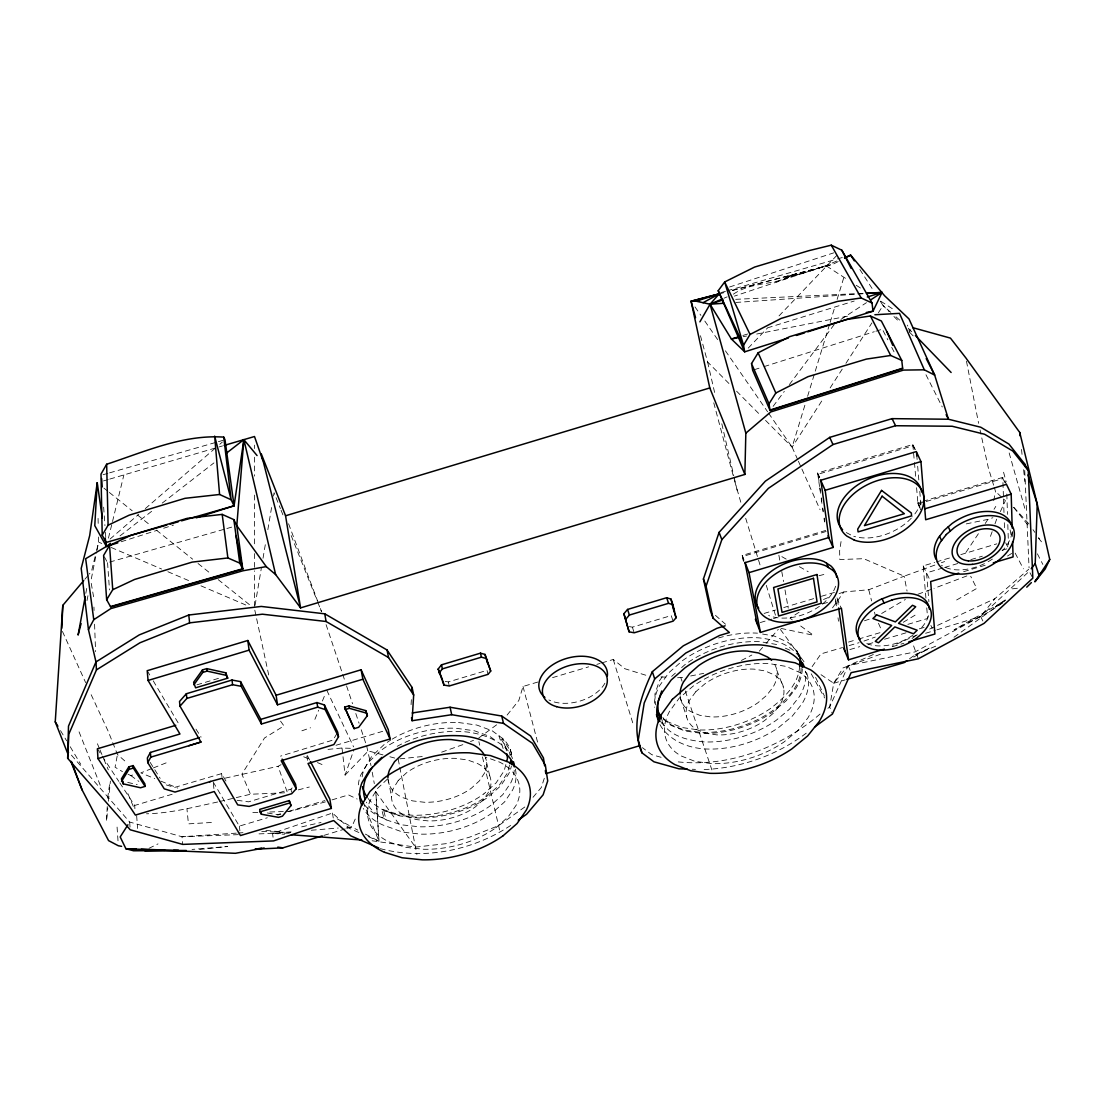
<?xml version="1.0" encoding="UTF-8"?>
<svg xmlns="http://www.w3.org/2000/svg" width="1105" height="1105" viewBox="0 0 1105 1105"><rect width="100%" height="100%" fill="white"/><g stroke="black" fill="none" stroke-linecap="round" stroke-linejoin="round"><path stroke-width="0.75" stroke-dasharray="5 3.75" d="M799.633 666.453C798.542 684.423 783.956 698.084 770.517 708.457A78.662 48.551 -19.2 0 1 698.526 729.922L681.868 727.504L668 721.897L662.834 717.587M801.125 667.793C800.863 686.316 785.807 700.501 772.105 711.054A78.165 48.137 -19.3 0 1 700.556 732.366L684.009 729.977L670.238 724.438L663.207 718.568M107.24 806.526L106.494 821.388L107.793 807.948M107.641 798.252L109.851 782.34M411.074 704.645L411.585 696.067M108.442 801.222L110.39 781.069M841.057 541.561L839.634 550.884L839.786 559.544L863.723 558.688L904.152 576.188L934.899 565.069M255.062 605.347L261.305 568.371M263.018 558.274L265.559 543.149M267.838 529.709L272.092 504.488M273.515 496.09L274.081 492.72L280.408 508.604M880.492 654.215L843.018 667.931L833.695 683.249L829.662 707.02L832.466 713.996M85.817 593.344L87.046 586.672M117.171 756.096L115.058 767.215L122.462 771.622M86.991 600.595L88.331 593.91M91.314 578.868L96.618 552.141M96.95 550.47L98.621 542.127L98.497 537.03M993.727 500.689L995.536 491.532L994.086 486.766M95.044 556.782L91.466 571.451L89.27 574.048M96.632 550.262L98.621 542.127L101.771 543.467M108.442 538.149L112.102 523.176M112.517 521.505L123.884 474.929M505.841 764.536L504.184 770.765L496.104 782.879L483.866 793.901M509.516 765.268L507.444 772.989L499.391 785.02L487.222 795.959A77.944 47.874 -12.4 0 1 416.06 817.161L398.297 815.159L383.642 810.379L386.128 819.855L401.557 824.827L419.334 826.802A78.054 47.625 -12.5 0 0 490.592 805.559L502.803 794.661L510.883 782.658A73.745 44.96 -12.5 0 0 514.226 770.365M537.79 682.047L523.024 686.467L518.825 700.473L505.289 717.338M797.7 459.652L792.105 447.152L805.614 402.842M807.617 396.267L829.62 324.055M830.131 322.411L835.131 306.002M837.134 299.427L844.634 274.814M544.295 778.307L541.257 787.575L531.381 799.219M342.025 748.057L345.105 775.102L353.78 749.991M910.423 329.732L909.608 332.08L907.509 325.132M990.453 536.367L992.152 531.685M994.97 523.88L997.221 517.637M314.884 719.369L318.654 710.197M322.411 701.012L325.547 693.36M346.832 828.432L351.749 826.941L356.625 815.932M873.337 654.491L848.198 665.666L829.662 707.02L826.913 709.037M1000.357 511.615L1005.398 500.662L995.536 491.532M336.956 733.485L333.102 740.019L280.518 756.138M994.044 509.281L995.785 506.408M765.544 420.383L792.105 447.152L823.653 398.021M830.159 387.91L842.217 369.125M845.933 363.338L871.914 322.881M878.406 312.77L883.047 305.546L880.271 301.223M965.908 552.445L979.693 531.767M985.218 523.494L987.967 519.364L992.884 517.72M812.134 666.619L820.987 653.884L842.521 647.544M662.199 676.882L659.395 680.818L654.934 694.023L655.472 704.838M832.521 607.847L843.889 591.962L868.751 589.739L904.152 576.188L907.053 591.092M773.113 406.364L784.301 391.391M789.384 384.581L835.256 323.143M821.015 674.699L833.695 683.249L848.198 665.666L915.189 651.853L980.646 616.493L994.818 598.73L1028.7 569.282M84.85 579.269L88.165 575.36M759.328 651.149L764.909 644.74M766.027 643.455L778.293 629.353M237.174 800.296L248.597 801.829L291.043 789.15L295.56 784.205M748.223 348.116L767.188 328.282M779.025 315.892L839.441 252.672M345.105 775.102L368.31 750.917L383.242 754.964M387.427 779.094L377.551 788.404L369.954 800.904A74.56 44.752 -12.5 0 0 390.327 842.493L405.88 847.383L423.809 849.275A78.842 47.391 -12.5 0 0 495.786 827.838M936.943 629.822L980.646 616.493L1029.211 571.285L1032.111 576.782M495.786 827.838L508.134 816.927L516.325 804.951A74.546 44.766 -12.6 0 0 499.764 762.174L485.758 757.132M671.633 676.398L675.376 673.097M681.619 667.6L685.349 664.298A78.11 47.667 -19.2 0 1 760.779 641.77L777.782 644.698M110.058 539.06L138.788 514.239M145.321 508.604L214.55 448.81M219.771 444.293L222.381 442.041M120.031 535.884L154.051 509.446M162.214 503.107L213.928 462.912M912.026 638.552L917.164 634.574M496.615 724.811L478.134 738.471L479.708 745.171M820.034 714.079C780.793 747.588 728.706 767.74 676.771 761.732M806.222 733.168C776.58 755.64 739.121 768.666 702.034 769.591M954.002 637.24L1005.716 599.987M909.526 658.76L914.94 654.892L929.07 648.193L912.923 657.544M524.806 806.995L498.576 825.642L469.915 837.038L448.533 843.391L415.452 847.121L372.15 840.767M380.355 848.654C425.19 860.602 474.819 849.994 512.748 824.054M1004.984 600.056L995.398 606.783L1003.879 601.41M799.067 612.225L789.992 618.206L792.741 620.209M840.919 319.414L866.444 302.673M1002.87 602.833L988.809 612.046L954.085 629.822L1004.873 600.719M1007.484 556.036L1011.655 553.439M903.282 622.267L916.114 614.546M881.638 613.496L905.382 599.476M956.64 599.974L976.751 588.44L970.687 576.258M225.31 778.127L278.073 766.304L284.082 763.03M733.375 294.179C752.395 281.015 776.332 285.946 795.655 273.971L783.97 278.584L800.669 273.336L795.144 275.891L788.929 275.822M732.201 290.518L833.087 264.219L838.944 261.181M741.386 660.459L751.856 655.03M823.487 599.476L831.167 596.355M148.995 848.308L158.015 843.889M776.622 282.051L791.277 275.117M917.247 634.836L892.191 646.107M929.65 629.063L994.818 598.73M724.037 298.198L727.159 296.858M836.747 261.042L825.946 265.642L734.411 296.112M914.94 654.892L937.137 645.582M462.843 744.646L439.541 752.906M470.481 741.566L473.548 740.322M151.772 768.555L140.832 772.878L154.686 778.583M153.333 767.934L168.968 761.759M966.861 575.926L934.029 588.385M917.979 594.214L932.427 588.965M941.377 562.721L944.609 561.561M301.886 730.806L310.56 727.767M863.958 641.052L875.257 637.088M839.109 593.606L843.889 591.962M358.89 832.507L349.594 828.446L332.453 813.045L272.534 833.377L255.448 834.013M864.455 620.789L870.878 618.62M729.59 286.996L833.681 252.865M121.149 541.768L157.145 530.303M163.692 528.218L173.513 525.096M754.273 369.705L762.45 367.109M764.094 366.598L874.29 331.721M875.892 331.224L882.329 329.18M742.864 335.478L747.767 333.959M767.423 327.881L854.206 301.043M925.603 633.276L935.327 630.32M323.862 835.408L345.188 828.93M325.409 801.899L290.09 811.319L285.007 811.484M331.997 799.896L348.489 794.909L357.136 799.026M819.551 486.573L817.645 473.064L912.799 444.5L916.335 451.572M818.998 481.007L818.045 474.266L913.034 445.757L916.57 452.815M196.925 684.838L220.986 677.614M743.182 560.456L742.215 555.456L825.725 530.441M916.584 487.719L917.965 503.977L920.645 509.488L917.868 502.83L921.128 501.85M922.758 501.366L1002.732 477.401L1006.475 484.349M826.098 531.491L742.74 556.478L743.693 561.464M917.965 503.977L924.484 502.015M926.114 501.532L1002.801 478.562L1002.732 477.401M445.218 681.412L448.34 681.937L487.043 670.362L488.023 674.368M629.394 626.604L632.378 627.184L671.205 615.568L673.111 621.148M764.108 613.427L775.558 610.015M783.735 607.57L814.813 598.275M821.36 596.313L834.441 592.404M925.921 598.095L923.2 565.87L934.65 562.445M936.28 561.948L951.004 557.555M960.811 554.613L996.793 543.853M552.555 677.627L588.647 666.84M596.852 664.395L600.126 663.414M601.769 662.917L613.261 659.478L624.947 668.76L647.641 675.79M119.754 782.796L134.672 805.462L172.283 794.219M335.975 745.281L383.366 731.109M760.309 622.543L771.801 619.118M773.445 618.62L776.732 617.64M822.686 603.896L829.247 601.935M942.938 567.956L926.529 572.86L928.918 601.673M944.582 567.459L957.717 563.536M970.839 559.613L982.331 556.188M1002.028 550.29L1008.589 548.329M963.629 571.686L988.353 564.31M848.516 642.074L856.762 639.615M858.405 639.118L881.486 632.226M907.868 624.353L927.648 618.455L926.639 606.576M213.182 781.995L239.329 826.112L267.313 817.769M277.189 814.813L280.477 813.833M288.709 811.374L324.925 800.573M280.794 814.164L278.17 814.938L265.739 812.658M849.828 649.588L859.759 646.632M868.019 644.16L874.649 642.185M884.566 639.229L906.072 632.806M919.305 628.856L924.277 627.378M892.522 646.66L903.931 643.262M849.137 645.596L859.082 642.682M103.497 480.924L108.207 479.542M109.782 479.073L217.561 447.373M219.204 446.89L222.492 445.923M833.695 683.249L845.159 679.893M720.695 292.687L725.626 291.25M727.27 290.781L835.836 259.399M837.48 258.915L842.411 257.493M792.023 275.863L824.648 266.416L801.305 273.847L800.034 272.838M103.041 474.722L107.986 473.313M109.63 472.829L216.76 442.138M218.403 441.668L225.006 439.776M104.395 556.892L107.558 562.68L225.199 528.991M226.857 528.522L231.829 527.085M225.945 781.042L221.622 773.624L174.59 787.423L163.844 784.191M732.712 290.256L833.087 264.219M128.014 774.232L130.777 775.544L133.65 774.785M719.148 293.93L725.681 292.217M810.103 271.043L825.946 265.642L847.576 279.675M298.364 789.854L309.317 787.022M818.985 575.719L827.092 573.675M217.616 801.995C194.162 807.037 170.598 813.308 146.495 813.791M219.26 801.608L250.504 794.246L287.411 792.686L278.073 766.304M301.706 826.858L321.03 822.465M966.281 523.894L987.967 519.364M677.572 677.738L684.175 677.268M690.694 675.97L703.747 673.359M743.195 336.694L746.566 336.031M756.69 334.042L851.112 315.478M1012.387 588.827L1018.769 588.095M199.618 849.441L227.699 846.513L192.049 849.427M399.858 758.831L423.339 756.428M327.992 749.397L341.597 748.044L351.252 748.334M291.071 831.872L272.534 833.377L273.543 840.919M311.292 830.228L338.268 828.032M346.694 827.355L351.749 826.941L357.813 830.117M735.847 302.452L863.115 293.737M236.29 833.142L181.994 836.747L129.672 822.051L68.413 751.704M237.989 833.018L244.771 832.576M211.414 822.479L188.43 823.86L186.938 808.667M735.681 299.331L856.209 293.654M857.936 293.571L863.102 293.336M238.362 834.648L181.994 836.747L182.712 844.4M252.824 812.576L257.907 812.41M269.758 812.009L283.308 811.54M289.303 833.198L272.534 833.377L284.551 834.275M692.186 769.26L695.473 769.37M261.733 831.443L290.767 832.59M660.928 676.895L669.257 677.324M265.877 830.421L279.22 831.609M458.492 722.518L476.78 725.046L492.167 730.764L503.59 739.204A73.455 45.043 -12.5 0 1 511.933 756.373M762.588 634.049L774.453 636.121L788.072 642.392L797.409 651.48A73.69 45.277 -19.3 0 1 800.835 658.304M781.028 628.413L813.391 635.237L798.252 624.215M127.724 782.423L137.186 784.564M389.885 756.759L398.173 758.997L399.485 765.655M661.108 757.312L651.715 754.66L642.406 747.671M512.527 758.555A73.745 44.96 -12.5 0 0 505.772 748.057C493.272 737.09 476.973 732.311 460.523 731.469A77.875 47.405 -12.5 0 0 395.397 747.339M160.847 781.125L177.781 788.1M303.682 756.773L311.32 759.991M317.425 762.574L323.516 765.157M111.218 547.5L161.592 569.02M167.891 571.713L191.51 581.81M200.958 585.843L248.197 606.023M368.172 836.554L379.015 841.278L375.797 791.774L415.452 847.121M785.365 648.165L791.429 650.942M365.382 834.109L379.015 841.278L375.797 791.774M846.278 532.541L852.328 535.801M337.149 818.805L351.749 826.941M786.18 559.116L778.832 554.917L780.006 561.575M799.398 566.685L808.211 571.727M386.128 819.855L374.112 812.147A73.759 44.946 -12.4 0 1 366.363 802.161M856.237 285.283L860.56 288.101M880.754 301.195L895.174 310.546M130.777 775.544L138.871 781.401M494.308 739.646L490.109 736.552L474.528 730.806L456.006 728.264A78.483 47.888 -12.4 0 0 380.424 750.848L368.158 762.574L360.644 775.213A74.394 45.429 -12.3 0 0 358.31 786.304M103.953 488.148L107.986 491.38M109.326 492.457L132.186 510.759M137.559 515.054L150.998 525.828M156.371 530.124L192.671 559.199M198.044 563.495L211.483 574.269M218.21 579.642L250.462 605.485M661.867 721.841C669.989 736.579 688.719 740.53 704.244 741.911A78.289 47.888 -19.2 0 0 775.89 720.557L789.495 709.217L799.357 696.661A73.98 45.194 -19.3 0 0 805.31 671.205L808.114 678.249M663.622 719.175L671.122 725.446L684.851 730.971L701.357 733.347A77.972 47.971 -19.3 0 0 772.727 712.076L786.249 700.736L796.07 688.18A73.69 45.277 -19.3 0 0 802.313 668.857M890.81 312.328L883.047 305.546L889.097 311.638M895.989 316.845L901.169 321.375M124.741 760.875L117.475 754.508L108.29 731.482L89.85 691.882M715.46 615.347L725.515 624.228M893.931 316.5L899.981 322.591M909.664 332.343L914.498 337.218M700.46 335.727L707.601 361.984L729.328 383.891M736.579 391.184L760.723 415.521M1013.768 507.292L1029.211 524.253M908.269 328.213L911.846 331.901M661.094 722.587L663.276 724.548L661.771 719.99M1013.699 507.444L1028.7 526.008M1038.341 537.928L1041.559 541.906L1038.714 537.831M780.406 629.436L806.208 664.754M280.56 721.151L283.957 725.902L264.496 738.002L241.857 774.191L250.504 794.246M1033.009 529.682L1034.915 532.403M695.004 306.914L700.902 315.408M704.824 321.072L718.554 340.906M725.419 350.824L767.588 411.737M768.569 413.16L792.105 447.152M97.378 748.803L118.815 781.387M195.972 729.134L201.096 737.09M859.897 269.523L872.867 289.69M150.128 762.34L160.184 778.362M60.526 730.626L66.673 740.861M70.195 746.718L80.734 764.273M147.214 670.694L149.797 675.045M153.236 680.846L179.01 724.341M811.236 673.815L824.634 697.959M1005.039 482.733L1002.801 478.562L1003.451 497.25M1015.177 553.135L1023.396 568.813M1005.688 542.804L1007.87 546.947M309.662 760.074L306.568 754.066L307.535 760.351M1037.388 553.826L1042.858 564.42M883.116 330.699L887.812 339.801M891.721 347.371L895.63 354.954M925.962 374.761L942.247 406.971M980.646 616.493L984.044 623.386M917.868 502.83L921.308 509.861M799.329 656.95C790.047 643.939 773.845 639.367 758.638 637.847A78.704 48.164 -19.2 0 0 682.628 660.555L668.815 672.765L659.354 686.025A74.532 45.664 -19.1 0 0 654.63 707.297M923.2 565.87L930.659 581.548M815.601 677.393L824.482 696.109M326.804 690.293L353.6 746.883M930.893 625.402L932.233 628.275M62.446 631.425L85.638 682.6M918.324 658.787L912.882 644.008M798.39 461.213L801.18 467.47M801.885 469.031L820.034 509.654M817.645 473.064L820.835 480.233M818.045 474.266L819.344 477.194M878.475 623.275L881.942 631.121M837.01 597.888L841.209 608.275M127.945 793.721L134.548 809.399M848.198 665.666L851.126 672.669M97.433 743.762L99.353 748.375M99.989 749.908L103.193 757.588M103.829 759.121L108.318 769.881M362.896 801.774L379.015 841.278M800.793 660.017L797.271 651.342L801.374 661.522M800.421 659.644L796.885 650.969L799.937 658.539M281.043 510.192L282.949 514.944M291.181 535.594L317.149 600.678M317.784 602.266L321.583 611.797L319.235 605.374M79.063 731.842L100.251 785.241M742.215 555.456L744.452 561.23M776.801 670.196L783.666 688.111M288.571 523.77L318.641 603.772M505.759 748.057L502.264 738.223L509.032 748.762L510.013 755.544M680.915 677.918L682.006 681.177M685.307 690.984L711.882 769.909M326.086 624.629L345.478 682.641M346.556 685.86L352.536 703.747M355.796 713.512L359.07 723.264M361.238 729.77L366.142 744.411M366.68 746.041L371.004 765.627M680.639 698.899L686.675 717.035M660.873 716.606L663.898 725.723M632.378 627.184L634.187 632.792M734.535 480.634L741.193 503.604M745.695 518.273L760.212 565.553M766.276 585.305L776.373 618.206M613.261 659.478L633.759 726.165M993.602 485.178L988.298 467.705L980.038 429.914M1009.169 452.967L1024.86 508.549M1003.575 472.236L1006.158 481.918M713.761 402.842L734.093 478.976M523.024 686.467L537.638 742.422M868.751 589.739L871.61 600.954M874.483 612.184L875.713 616.991M510.33 749.715L512.154 757.077M503.134 748.541L498.908 735.75L505.731 746.358L506.394 750.834M489.722 775.779L485.344 757.174A48.275 29.6 -12.5 0 1 484.529 773.044L479.308 780.986L471.324 788.238A51.037 31.299 -12.4 0 1 424.279 802.258L412.579 800.89L402.482 797.52A48.289 29.586 -12.4 0 1 388.021 779.633M482.457 756.911L500.275 832.894M707.601 361.984L715.28 395.383M721.814 423.768L733.734 475.537M734.121 477.208L737.187 490.565M448.34 681.937L449.252 685.97M268.695 674.962L254.495 608.703L254.495 570.829M1010.094 529.875L1011.766 538.273M399.803 767.312L416.889 854.441M966.474 361.224L978.602 423.339M388.242 779.619L391.529 796.898M912.799 444.5L914.305 460.868M372.205 772.16L374.305 783.611M781.774 571.561L783.528 581.562M785.006 589.89L788.224 608.206M91.245 583.371L93.566 596.755M332.453 813.045L333.42 819.026M291.043 789.15L291.485 792.188M837.466 599.49L838.405 606.258M819.938 487.733L820.421 491.103M821.36 497.83L821.83 501.2M822.783 507.941L823.253 511.297M824.206 518.038L824.675 521.394M835.587 599.007L836.761 607.349M819.786 488.258L820.974 496.684M821.208 498.383L822.396 506.808M822.631 508.507L823.115 511.877M824.054 518.618L824.537 522.002M835.629 600.871L836.582 607.653M838.018 617.819L838.502 621.203M239.329 826.112L239.896 830.836M221.622 773.624L221.967 776.705M213.348 783.583L214.232 791.525M1021.517 449.404L1022.387 457.843M1023.617 469.666L1024.846 481.504M914.457 462.539L915.879 479.335M916.846 456.172L917.122 459.528M917.675 466.241L918.932 481.338M919.774 491.407L920.879 504.833M136.647 815.697L137.614 828.474M134.672 805.462L134.907 808.667M129.672 822.051L130.224 829.786M103.649 507.14L104.947 525.635M105.417 532.361L105.776 537.403M107.558 562.68L109.478 589.918M117.075 827.079L118.111 842.355M1024.722 470.426L1029.059 567.86M93.939 607.046L94.063 610.471M94.574 624.201L95.583 651.646M1003.506 498.949L1003.975 512.54M1004.321 522.72L1004.625 531.215M1006.821 494.004L1007.484 514.378M1007.815 524.557L1008.478 544.931M1012.318 531.464L1012.47 536.56M98.069 518.383L98.262 526.864M254.495 445.122L254.495 448.575M254.495 457.18L254.495 476.117M254.495 495.068L254.495 545M254.495 553.605L254.495 569.103M928.587 615.678A38.509 23.426 -23.1 0 1 920.134 629.132M912.992 635.085A38.509 23.426 -23.1 0 1 866.292 643.317M921.031 501.725A44.683 28.951 -24.7 0 1 912.495 516.85M911.321 518.135A44.683 28.951 -24.7 0 1 853.737 536.27M835.601 586.216A42.584 27.128 -21.8 0 1 768.638 615.499M1012.028 532.32A41.493 25.595 -25.6 0 1 1002.553 550.525M992.387 559.102A41.493 25.595 -25.6 0 1 985.812 562.956M984.458 563.633A41.493 25.595 -25.6 0 1 941.515 565.263M515.344 769.135A73.994 44.891 -12.6 0 1 512.651 789.951L504.543 801.94L492.291 812.852A78.317 47.556 -12.5 0 1 420.798 834.151L402.966 832.203L382.592 824.883A74.643 45.36 -12.4 0 1 363.269 808.418M364.581 804.882A74.394 45.429 -12.3 0 0 381.225 817.465L384.043 818.515L381.543 809.026L394.375 813.211L412.262 815.241A78.455 48.275 -12.3 0 0 483.866 793.901M718.54 637.986A77.792 47.75 -19.2 0 1 757.491 633.165M680.128 695.749A48.427 29.752 -19.2 0 0 690.68 711.565L699.686 715.267L710.57 716.896A51.189 31.479 -19.3 0 0 757.864 702.794L766.773 695.266L773.168 686.951A48.427 29.752 -19.3 0 0 773.721 662.89M368.048 798.418A73.469 45.029 -12.4 0 0 372.482 803.183L384.471 810.918L399.844 815.932L417.552 817.935A77.737 47.708 -12.4 0 0 488.548 796.774L500.689 785.862L508.728 773.873A73.455 45.043 -12.5 0 0 511.38 766.152M362.15 776.87A73.469 45.029 -12.4 0 1 364.236 768.983L371.667 756.455L383.808 744.839A77.557 47.501 -12.5 0 1 390.673 740.088M659.975 724.645A74.781 45.595 -19.1 0 0 663.373 729.77C673.912 742.491 690.266 748.403 706.634 749.01A78.538 47.805 -19.2 0 0 778.528 727.587L792.175 716.247L802.092 703.692A74.228 45.125 -19.3 0 0 805.393 670.072M708.636 676.882A78.897 47.432 -19.1 0 0 692.876 686.329L678.967 698.443L669.423 711.565A74.767 45.015 -19.1 0 0 681.012 755.903L694.879 761.317L711.565 763.61A79.077 47.653 -19.2 0 0 783.928 742.049L797.7 730.695L807.727 718.153A74.795 45.001 -19.2 0 0 799.965 672.614L786.235 666.439L769.08 663.58A78.897 47.432 -19.1 0 0 710.156 676.122M604.905 683.221A35.111 22.349 -15.9 0 1 548.895 699.948M392.137 739.19A77.557 47.501 -12.5 0 1 458.492 722.518M398.228 780.544L393.2 788.708A48.689 29.476 -12.5 0 0 406.129 816.264L416.295 819.579L428.091 820.905A51.465 31.189 -12.5 0 0 475.509 806.774L483.576 799.523L488.852 791.594A48.689 29.476 -12.6 0 0 477.553 763.541L467.374 759.909L455.329 758.348A51.396 31.092 -12.5 0 0 406.281 773.003L398.228 780.544M695.791 691.744L689.52 700.294A48.827 29.642 -19.1 0 0 696.744 729.632L705.805 733.292L716.772 734.88A51.617 31.354 -19.2 0 0 764.453 720.667L773.459 713.139L779.937 704.824A48.841 29.642 -19.2 0 0 774.343 674.975L765.337 670.984L754.176 669.147A51.548 31.258 -19.2 0 0 704.852 683.871L695.791 691.744"/><path stroke-width="1.5" d="M744.867 474.432L745.834 433.16L710.059 304.22L719.148 293.93L691.081 301.237L709.783 387.952L744.867 474.432L300.574 607.888L275.642 574.572L266.25 566.603L236.788 525.662L233.846 519.626L222.188 514.391L187.256 518.328L130.901 535.317L109.547 545.442L103.608 555.442L106.646 599.739L110.68 606.935L242.768 569.13L236.788 525.662L243.86 439.638L226.166 453.395M1028.009 474.915L1037.222 504.032L1049.75 559.489L1034.971 581.672L1039.197 576.009L1035.219 563.619L1037.222 504.032L1019.763 432.497L965.825 357.868L950.438 338.102L912.882 327.702M799.633 666.453L799.882 660.127M801.194 666.232L801.374 661.522M61.811 628.234L62.792 605.36L83.745 580.581M378.794 847.991L350.851 835.891L333.669 820.532L273.543 840.919L182.712 844.4L130.224 829.786L67.667 758.32L68.869 734.052L96.453 669.879L95.969 661.936L88.441 629.615L81.204 568.384L89.698 535.524L97.226 482.761L102.309 517.969M411.889 690.929L412.096 687.49L387.026 649.975L324.746 613.814L261.263 606.438L188.775 615.015L139.299 634.878L95.969 661.936L68.496 726.123L67.667 758.32M518.286 820.131L526.602 814.233L543.121 794.813L547.707 780.945L545.359 765.226L532.5 743.333L503.535 723.402L451.724 714.7L412.096 720.709L413.671 695.017L412.096 687.49M67.723 753.486L55.25 721.855L62.792 605.36M196.428 517.789L234.067 505.8L243.86 439.638L257.064 455.564M85.196 596.686L78.096 635.057L81.093 623.579M506.67 761.428L507.499 758.306L506.836 753.831M509.93 763.721L510.759 760.627M687.269 769.108L679.064 768.831L653.939 761.801L641.964 752.85L638.276 740.032L644.201 703.042L654.699 678.912L685.791 653.041L719.521 635.499L729.411 632.53L713.057 618.123L710.432 610.899L703.429 578.979L719.079 532.375L765.378 481.158L829.703 437.387L892.053 418.643L948.449 419.237L980.798 427.248L1008.92 444.072L1024.418 463.589L1028.272 470.523L1032.83 578.15L984.044 623.386L918.324 658.787L851.126 672.669L832.466 713.996L814.509 727.118M713.057 618.123L706.067 586.23L721.841 539.627L768.376 488.369L832.977 444.541L895.575 425.729L952.151 426.254L984.583 434.237L1012.76 451.033L1028.272 470.523M658.235 701.247L661.729 690.984M725.129 625.831L716.91 628.289L683.318 645.817L652.351 671.674C640.665 696.468 630.375 726.33 641.964 752.85M866.541 293.17L882.039 292.438L873.033 311.168L807.755 331.845M1049.75 559.489L1045.192 568.965L1034.971 581.672M88.441 629.615L93.759 619.698L110.79 608.606L242.989 570.774L266.25 566.603M199.508 737.588L150.404 752.436L147.379 757.961L147.766 762.657L164.258 788.86L175.018 792.064L210.627 781.456M147.766 762.657L150.791 757.132L150.404 752.436M181.579 520.842L234.067 505.8L225.006 439.776L223.749 437.124C183.154 434.306 144.562 451.848 106.66 464.238L101.011 474.1L102.213 535.193L106.135 542.445L106.412 546.464L85.665 558.702L93.759 619.698M699.907 321.845L710.059 304.22L722.49 298.861M102.213 535.193L108.097 525.207L106.66 464.238M150.791 757.132L201 742.09L179.991 706.178L179.521 701.482L186.344 693.747L232.009 680.045L240.572 681.619L260.808 719.369L316.955 702.559L324.414 704.962L337.716 732.187L338.503 736.745L333.876 744.577L281.167 760.723L296.237 788.777L291.706 793.708L249.178 806.415L237.727 804.896L222.146 778.252L209.563 781.746M372.509 766.884L365.838 778.003A73.759 44.946 -12.4 0 0 365.023 798.984M866.292 312.494L873.033 311.168L872.011 302.991L861.182 297.977L837.576 301.389L781.097 318.433L750.046 334.456L743.541 345.202L744.673 351.832L788.348 338.006M106.646 599.739L112.738 589.711L134.575 579.462L192.187 562.114L227.879 557.956L239.771 563.108L242.768 569.13M751.524 363.586L758.127 352.813L789.536 336.694L846.61 319.483L870.436 316.002L881.348 320.989L901.763 360.396L902.675 368.6L770.075 410.452L752.643 370.216L751.524 363.586L768.997 403.822L770.075 410.452M128.802 766.884L121.384 778.914L123.152 783.846L140.542 787.768L145.073 786.401L144.879 783.915L133.125 765.585L128.802 766.884L128.981 769.384L121.55 781.415M768.997 403.822L775.82 392.993L808.004 376.667L866.375 359.097L890.699 355.479L901.763 360.396M127.945 824.758L120.196 836.941L125.887 848.709L133.553 850.781L178.734 850.491L173.623 850.311M202.491 669.92L193.61 682.296L195.585 687.821L227.713 678.18L225.862 672.835L206.815 668.622L202.491 669.92L202.768 672.42L193.872 684.796M661.702 693.236L671.205 679.989L685.072 667.765A78.966 48.081 -19.2 0 1 761.359 644.989C776.746 646.757 796.111 651.287 803.211 666.716M695.556 317.66L691.081 301.237L696.081 301.182L710.059 304.22L731.399 339.014L744.673 351.832L718.209 290.726L724.673 281.968L754.549 267.092L808.819 250.683L831.278 245.172L841.817 250.2L872.011 302.991M367.385 715.598L358.683 727.283L354.139 728.637L344.622 707.159L348.959 705.874L365.755 710.626L367.385 715.598L365.755 710.626M1031.214 568.73L1035.219 563.619M438.174 669.022L441.489 664.837L480.454 653.166L485.04 654.436L490.717 671.08L488.023 674.368L449.252 685.97L443.934 685.072L438.174 669.022L442.428 679.547M439.072 673.056L442.401 668.87L481.435 657.171L486.034 658.456L490.717 671.08M290.988 805.559L282.438 816.181L278.501 817.355L261.388 814.233L260.02 811.83L259.703 809.399L289.234 800.586L290.988 805.559L289.234 800.586M623.897 613.731L627.571 609.435L666.66 597.722L670.984 599.09L672.904 604.684L676.08 617.778L673.111 621.148L634.187 632.792L629.104 631.825L623.897 613.731L629.104 631.825M625.692 619.352L629.38 615.057L668.58 603.316L672.904 604.684M179.991 706.178L186.828 698.443L232.603 684.713L241.18 686.288L261.443 723.996L317.701 707.159L325.174 709.548L338.503 736.745M1026.752 587.156L1031.366 582.611M1039.432 574.655L1041.739 572.376M374.554 764.329L381.874 757.353M503.134 835.739L517.071 823.515L526.353 810.076A84.077 50.333 -12.6 0 0 507.982 761.911L490.44 755.585L469.515 752.837A88.704 53.026 -12.6 0 0 383.78 778.431L369.857 791.567L361.321 805.669A84.091 50.305 -12.5 0 0 384.526 852.314M745.834 433.16L770.724 411.972L903.448 370.092L924.305 369.816L934.664 375.092L948.449 419.237L946.129 414.637M110.5 543.287L106.412 546.464L94.781 525.649L97.226 482.761L97.309 486.159M906.818 660.707L904.111 662.641L846.789 679.409M870.699 299.883L882.039 292.438L866.555 293.502M96.453 669.879L139.962 642.779L189.618 622.861L262.382 614.2L326.086 621.493L388.546 657.558L413.671 695.017M703.042 302.701L719.148 293.93L696.081 301.182L699.52 301.03M844.786 258.142L850.643 255.117L884.566 295.726L908.973 318.903L934.664 375.092L926.211 358.586M108.097 525.207L129.216 515.151L185.005 498.314L219.591 494.488L231.138 499.75L234.067 505.8M844.469 257.741L850.643 255.117L854.345 260.877M723.043 299.897L710.059 304.22L723.816 303.267M117.876 542.817L106.412 546.464L105.21 538.08M796.429 335.437L804.523 332.881M770.005 410.066L902.619 368.2M188.831 745.737L200.917 741.952M737.947 336.997L731.399 339.014L738.14 337.688M867.301 296.996L882.039 292.438M261.415 848.184L254.979 849.206L282.866 847.853L322.232 835.905M285.573 515.773L261.277 453.837L300.574 607.888L285.573 515.773L709.783 387.952M97.958 758.569L135.39 815.089L214.232 791.525L240.462 835.546L331.376 808.418L308.019 763.5L390.079 738.969L362.868 679.23L277.507 704.797L276.126 695.252L247.796 640.499L147.214 670.694L148.056 680.459L179.963 734.01L97.958 758.569L97.378 748.803L175.75 725.322M148.056 680.459L249.095 650.141L277.507 704.797M202.768 672.42L207.091 671.122L226.166 675.321L227.713 678.18M884.373 649.105L848.516 659.796L841.416 608.206L760.42 632.419L749.01 572.639L833.046 547.472L825.173 490.316L920.948 461.586L916.335 451.572L820.835 480.233L828.819 537.569L745.019 562.666L757.022 623.524M276.126 695.252L361.1 669.782L388.269 729.645L390.079 738.969M924.581 508.88L1006.475 484.349L1011.186 494.142L1012.208 528.066M1011.186 494.142L925.659 519.751L920.948 461.586M128.981 769.384L133.318 768.086L145.073 786.401M345.05 709.603L349.401 708.305L366.197 713.043M958.684 573.163L930.659 581.548L934.899 634.021L908.821 641.798M993.298 562.832L1013.078 556.92L1012.622 541.643M260.02 811.83L289.579 803.004M639.754 745.682L545.815 773.68L545.345 770.53M224.135 445.439L254.495 436.516L262.88 460.605M106.135 542.445L166.814 525.068M170.101 524.129L178.306 521.781M110.486 606.59L242.603 568.799L236.014 535.524M691.081 301.237L719.396 293.778M264.192 847.977L235.42 853.309L125.887 848.709L136.122 849.041M412.206 712.96L450.053 707.241L501.711 716.026L530.607 736.013L543.453 757.947L544.627 765.82M874.884 314.745L899.498 313.35L924.305 369.816M164.88 850.311L144.493 850.519L186.344 850.491M141.233 849.22L159.99 849.856M291.43 834.786L361.846 840.007M277.769 847.121L282.866 847.853M121.605 846.347L118.332 845.753L108.566 840.615L82.074 789.868L70.844 761.4M384.54 852.314L402.054 857.756L422.234 859.828A88.939 53.302 -12.6 0 0 503.134 835.739M487.512 663.014L486.835 659.284L487.443 659.809M915.41 335.589L951.129 372.482M673.843 609.421L672.199 604.117L672.724 604.67M55.25 721.855L57.888 726.234M831.278 245.172L861.182 297.977M282.107 759.094L295.56 784.205L296.237 788.777M657.903 710.902L661.108 717.076M660.459 719.12L658.331 715.045L657.724 702.711M310.45 761.58L329.856 799.095L331.376 808.418M870.436 316.002L890.699 355.479M841.817 250.2L851.182 268.487M948.228 526.836L950.328 531.049M892.053 418.643L895.575 425.729M939.526 536.326L941.598 540.538M750.046 334.456L724.673 281.968L743.541 345.202L718.209 290.726M344.622 707.159L354.139 728.637M829.703 437.387L832.977 444.541M882.135 598.841L884.041 603.068M820.642 480.109L825.173 490.316M758.127 352.813L775.82 392.993M827.99 535.856L833.046 547.472M886.887 331.68L892.785 345.382M826.623 563.232L828.46 567.514M843.681 648.262L848.516 659.796M844.869 651.08L838.64 607.957M745.019 562.348L749.01 572.639M755.392 619.228L760.42 632.419M719.079 532.375L721.841 539.627M71.438 761.469L82.074 789.868M703.429 578.979L706.067 586.23M674.644 613.593L676.08 617.778M666.66 597.722L668.58 603.316M660.251 715.432L661.26 718.471M652.351 671.674L654.699 678.912M627.571 609.435L629.38 615.057M1024.418 463.589L1025.454 466.821M501.711 716.026L503.535 723.402M485.04 654.436L486.034 658.456M480.454 653.166L481.435 657.171M670.984 599.09L674.161 612.198M243.86 439.638L275.642 574.572M441.489 664.837L442.401 668.87M450.053 707.241L451.724 714.7M443.036 681.053L443.934 685.072M411.488 717.711L412.096 720.709M387.026 649.975L388.546 657.558M361.1 669.782L362.868 679.23M348.959 705.874L349.401 708.305M324.746 613.814L326.086 621.493M324.414 704.962L325.174 709.548M316.955 702.559L317.701 707.159M233.846 519.626L239.771 563.108M260.808 719.369L261.443 723.996M247.796 640.499L249.095 650.141M222.188 514.391L227.879 557.956M261.07 811.802L261.388 814.233M240.572 681.619L241.18 686.288M232.009 680.045L232.603 684.713M225.862 672.835L226.166 675.321M223.749 437.124L231.138 499.75L214.66 436.13L219.591 494.488M206.815 668.622L207.091 671.122M188.775 615.015L189.618 622.861M1019.763 432.497L1020.122 435.881M186.344 693.747L186.828 698.443M916.57 452.815L916.846 456.172M133.125 765.585L133.318 768.086M109.547 545.442L112.738 589.711M101.632 478.562L102.226 486.96M122.987 781.346L123.152 783.846M860.242 639.118A38.509 23.426 -23.1 0 1 880.713 599.393L890.202 595.692A38.509 23.426 -23.1 0 1 929.319 609.09M758.721 608.275A42.584 27.128 -21.8 0 1 772.326 570.567A42.584 27.128 -21.8 0 1 823.998 561.575L830.767 565.857A42.584 27.128 -21.8 0 1 836.637 577.183M1011.71 526.008A41.493 25.595 -25.6 0 0 952.137 523.466L944.25 530.276L938.407 537.762A41.493 25.595 -25.6 0 0 936.032 559.227M802.603 663.014A73.98 45.194 -19.3 0 1 803.998 666.191M842.59 529.709A44.683 28.951 -24.7 0 1 866.638 479.805A44.683 28.951 -24.7 0 1 921.653 492.043M513.535 761.815A73.745 44.96 -12.5 0 1 514.267 766.911M514.336 765.876A73.994 44.891 -12.6 0 0 507.582 755.406C493.673 743.237 476.352 736.054 457.677 735.695A78.745 47.819 -12.4 0 0 381.847 758.348L369.526 770.075L361.97 782.713A74.643 45.36 -12.4 0 0 361.818 805.476M801.94 662.696A73.69 45.277 -19.3 0 1 802.341 667.282M363.628 803.597A74.394 45.429 -12.3 0 1 359.125 793.887M658.704 721.869A74.781 45.595 -19.1 0 1 661.702 693.236M660.127 721.372A74.532 45.664 -19.1 0 1 656.411 714.673M680.058 694.106A48.427 29.752 -19.2 0 1 683.387 682.116L689.589 673.567L698.54 665.707A51.106 31.382 -19.2 0 1 747.45 651.094L758.541 652.972L767.492 657.005A48.427 29.752 -19.3 0 1 771.594 660.334M367.109 797.147A73.469 45.029 -12.4 0 1 362.495 786.649M512.043 761.552A73.455 45.043 -12.5 0 1 511.684 764.605M387.938 778.044A48.289 29.586 -12.4 0 1 389.582 769.84L394.554 761.663L402.538 754.121A50.968 31.216 -12.5 0 1 451.158 739.59L463.119 741.193L473.216 744.867A48.275 29.6 -12.5 0 1 484.694 755.723M544.903 697.421A35.111 22.349 -15.9 0 1 564.172 659.188A35.111 22.349 -15.9 0 1 607.363 675.887M881.541 490.399L857.729 529.074L858.074 531.919L911.597 515.883L911.335 513.01L881.541 490.399M882.094 496.186L864.428 525.649L904.346 513.701L882.094 496.186M672.365 699.368L661.508 714.327A85.223 51.189 -19.1 0 0 674.962 764.66L690.749 770.765L709.714 773.307A90.154 54.214 -19.2 0 0 791.912 748.845L807.603 735.971L819.067 721.745A85.251 51.175 -19.2 0 0 810.614 669.851L794.978 662.765L775.406 659.478A89.919 53.938 -19.1 0 0 688.222 685.514L672.365 699.368M946.336 534.489L940.479 541.989A41.589 25.581 -25.6 0 0 970.342 573.205A41.589 25.581 -25.6 0 0 1013.423 528.439A41.589 25.581 -25.6 0 0 954.237 527.679L946.336 534.489M876.624 614.919L872.922 618.538L891.68 625.471L875.284 641.37L878.475 642.779L894.857 626.922L913.504 633.787L917.191 630.251L898.558 623.344L915.686 606.769L912.495 605.291L895.368 621.894L876.624 614.919M892.122 599.918L882.605 603.634A38.592 23.398 -23 0 0 868.337 647.627A38.592 23.398 -23 0 0 928.904 624.021A38.592 23.398 -23 0 0 892.122 599.918M816.968 574.517L773.583 587.501L778.652 616.038L821.277 603.302L816.968 574.517M813.473 578.302L777.92 588.937L782.036 612.377L817.065 601.907L813.473 578.302M854.248 540.083L846.831 536.091A44.78 28.937 -24.7 0 1 874.152 481.752A44.78 28.937 -24.7 0 1 922.551 507.803A44.78 28.937 -24.7 0 1 854.248 540.083M832.604 570.139L825.836 565.857A42.667 27.1 -21.8 0 0 758.928 592.363A42.667 27.1 -21.8 0 0 802.271 619.767A42.667 27.1 -21.8 0 0 832.604 570.139M972.317 564.351A28.122 17.279 -25.7 0 0 1003.906 532.61A28.122 17.279 -25.7 0 0 959.402 537.348A28.122 17.279 -25.7 0 0 972.317 564.351M968.256 560.843A22.929 14.089 -25.7 0 0 1000.08 538.522A22.929 14.089 -25.7 0 0 967.289 535.152A22.929 14.089 -25.7 0 0 968.256 560.843M556.547 706.661A33.219 21.05 -15.9 0 0 607.239 682.13A33.219 21.05 -15.9 0 0 560.829 668.746A33.219 21.05 -15.9 0 0 556.547 706.661"/></g></svg>
